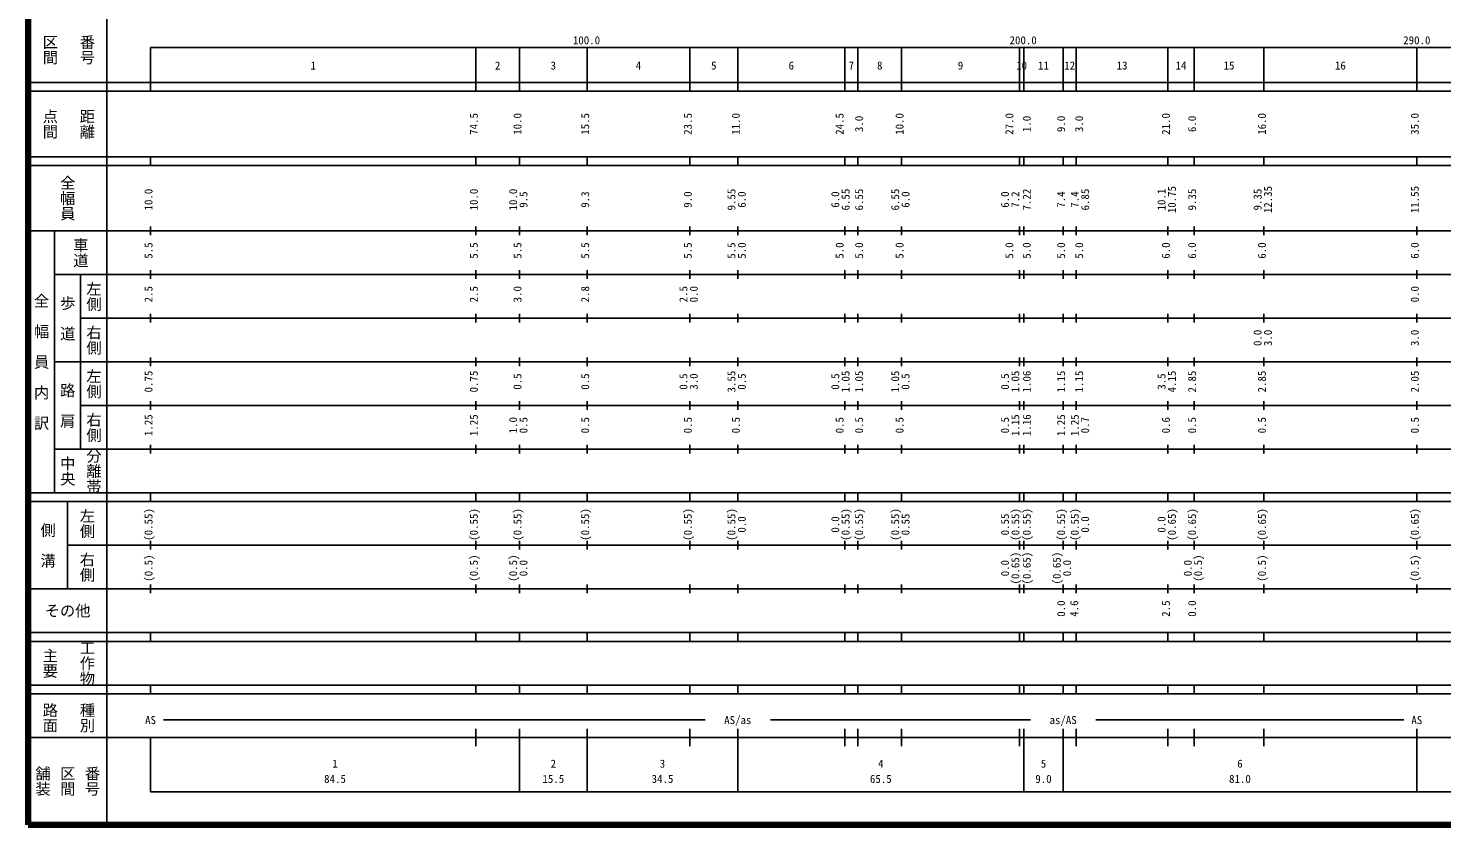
# Model space of a CAD drawing. Units: millimetres on the paper, enlarged 1000 times. Extents: x 40000 to 680000, y 20000 to 380000.
# Drawn here: x 40000 to 363711, y 20000 to 202409 of the extents above; entities that cross this region are included whole.
import ezdxf
from ezdxf.enums import TextEntityAlignment as Align

# ---------------------------------------------------------------- set-up
doc = ezdxf.new("R2010")
doc.units = ezdxf.units.MM
doc.header["$LTSCALE"] = 1000
doc.layers.add('M-TTL', color=2, linetype='Continuous', lineweight=140)
doc.layers.add('M-TTL-BAND', color=7, linetype='Continuous', lineweight=25)
doc.styles.add('@ＭＳ ゴシック', font='')
doc.styles.add('ＭＳ ゴシック', font='')
doc.styles.get('@ＭＳ ゴシック').set_extended_font_data('@MS Gothic')
doc.styles.get('ＭＳ ゴシック').set_extended_font_data('MS Gothic')

msp = doc.modelspace()

# ---------------------------------------------------------------- linework, layer by layer
at = {"layer": 'M-TTL'}
for p, q in [((40000, 380000), (40000, 20000)), ((40000, 20000), (680000, 20000))]:
    msp.add_line(p, q, dxfattribs=at)
at = {"layer": 'M-TTL-BAND'}
for p, q in [((58000, 370000), (58000, 20000)), ((68000, 198000), (579000, 198000)), ((68000, 198000), (68000, 188000)), ((142500, 188000), (142500, 198000)), ((152500, 188000), (152500, 198000)), ((168000, 188000), (168000, 198000)), ((191500, 188000), (191500, 198000)), ((202500, 188000), (202500, 198000)), ((227000, 188000), (227000, 198000)), ((230000, 188000), (230000, 198000)), ((240000, 188000), (240000, 198000)), ((267000, 188000), (267000, 198000)), ((268000, 188000), (268000, 198000)), ((277000, 188000), (277000, 198000)), ((280000, 188000), (280000, 198000)), ((301000, 188000), (301000, 198000)), ((307000, 188000), (307000, 198000)), ((323000, 188000), (323000, 198000)), ((358000, 188000), (358000, 198000)), ((40000, 190000), (579000, 190000)), ((40000, 188000), (579000, 188000)), ((40000, 173000), (579000, 173000)), ((68000, 171000), (68000, 173000)), ((142500, 171000), (142500, 173000)), ((152500, 171000), (152500, 173000)), ((168000, 171000), (168000, 173000)), ((191500, 171000), (191500, 173000)), ((202500, 171000), (202500, 173000)), ((227000, 171000), (227000, 173000)), ((230000, 171000), (230000, 173000)), ((240000, 171000), (240000, 173000)), ((267000, 171000), (267000, 173000)), ((268000, 171000), (268000, 173000)), ((277000, 171000), (277000, 173000)), ((280000, 171000), (280000, 173000)), ((301000, 171000), (301000, 173000)), ((307000, 171000), (307000, 173000)), ((323000, 171000), (323000, 173000)), ((358000, 171000), (358000, 173000)), ((40000, 171000), (579000, 171000)), ((40000, 156000), (579000, 156000)), ((46000, 96000), (46000, 156000)), ((68000, 155000), (68000, 157000)), ((142500, 155000), (142500, 157000)), ((152500, 155000), (152500, 157000)), ((168000, 155000), (168000, 157000)), ((191500, 155000), (191500, 157000)), ((202500, 155000), (202500, 157000)), ((227000, 155000), (227000, 157000)), ((230000, 155000), (230000, 157000)), ((240000, 155000), (240000, 157000)), ((267000, 155000), (267000, 157000)), ((268000, 155000), (268000, 157000)), ((277000, 155000), (277000, 157000)), ((280000, 155000), (280000, 157000)), ((301000, 155000), (301000, 157000)), ((307000, 155000), (307000, 157000)), ((323000, 155000), (323000, 157000)), ((358000, 155000), (358000, 157000)), ((46000, 146000), (579000, 146000)), ((52000, 146000), (52000, 106000)), ((68000, 145000), (68000, 147000)), ((142500, 145000), (142500, 147000)), ((152500, 145000), (152500, 147000)), ((168000, 145000), (168000, 147000)), ((191500, 145000), (191500, 147000)), ((202500, 145000), (202500, 147000)), ((227000, 145000), (227000, 147000)), ((230000, 145000), (230000, 147000)), ((240000, 145000), (240000, 147000)), ((267000, 145000), (267000, 147000)), ((268000, 145000), (268000, 147000)), ((277000, 145000), (277000, 147000)), ((280000, 145000), (280000, 147000)), ((301000, 145000), (301000, 147000)), ((307000, 145000), (307000, 147000)), ((323000, 145000), (323000, 147000)), ((358000, 145000), (358000, 147000)), ((52000, 136000), (579000, 136000)), ((68000, 135000), (68000, 137000)), ((142500, 135000), (142500, 137000)), ((152500, 135000), (152500, 137000)), ((168000, 135000), (168000, 137000)), ((191500, 135000), (191500, 137000)), ((202500, 135000), (202500, 137000)), ((227000, 135000), (227000, 137000)), ((230000, 135000), (230000, 137000)), ((240000, 135000), (240000, 137000)), ((267000, 135000), (267000, 137000)), ((268000, 135000), (268000, 137000)), ((277000, 135000), (277000, 137000)), ((280000, 135000), (280000, 137000)), ((301000, 135000), (301000, 137000)), ((307000, 135000), (307000, 137000)), ((323000, 135000), (323000, 137000)), ((358000, 135000), (358000, 137000)), ((68000, 125000), (68000, 127000)), ((142500, 125000), (142500, 127000)), ((152500, 125000), (152500, 127000)), ((168000, 125000), (168000, 127000)), ((191500, 125000), (191500, 127000)), ((202500, 125000), (202500, 127000)), ((227000, 125000), (227000, 127000)), ((230000, 125000), (230000, 127000)), ((240000, 125000), (240000, 127000)), ((267000, 125000), (267000, 127000)), ((268000, 125000), (268000, 127000)), ((277000, 125000), (277000, 127000)), ((280000, 125000), (280000, 127000)), ((301000, 125000), (301000, 127000)), ((307000, 125000), (307000, 127000)), ((323000, 125000), (323000, 127000)), ((358000, 125000), (358000, 127000)), ((46000, 126000), (579000, 126000)), ((68000, 115000), (68000, 117000)), ((142500, 115000), (142500, 117000)), ((152500, 115000), (152500, 117000)), ((168000, 115000), (168000, 117000)), ((191500, 115000), (191500, 117000)), ((202500, 115000), (202500, 117000)), ((227000, 115000), (227000, 117000)), ((230000, 115000), (230000, 117000)), ((240000, 115000), (240000, 117000)), ((267000, 115000), (267000, 117000)), ((268000, 115000), (268000, 117000)), ((277000, 115000), (277000, 117000)), ((280000, 115000), (280000, 117000)), ((301000, 115000), (301000, 117000)), ((307000, 115000), (307000, 117000)), ((323000, 115000), (323000, 117000)), ((358000, 115000), (358000, 117000)), ((52000, 116000), (579000, 116000)), ((68000, 105000), (68000, 107000)), ((142500, 105000), (142500, 107000)), ((152500, 105000), (152500, 107000)), ((168000, 105000), (168000, 107000)), ((191500, 105000), (191500, 107000)), ((202500, 105000), (202500, 107000)), ((227000, 105000), (227000, 107000)), ((230000, 105000), (230000, 107000)), ((240000, 105000), (240000, 107000)), ((267000, 105000), (267000, 107000)), ((268000, 105000), (268000, 107000)), ((277000, 105000), (277000, 107000)), ((280000, 105000), (280000, 107000)), ((301000, 105000), (301000, 107000)), ((307000, 105000), (307000, 107000)), ((323000, 105000), (323000, 107000)), ((358000, 105000), (358000, 107000)), ((46000, 106000), (579000, 106000)), ((40000, 96000), (579000, 96000)), ((40000, 94000), (579000, 94000)), ((49000, 94000), (49000, 74000)), ((68000, 94000), (68000, 96000)), ((142500, 94000), (142500, 96000)), ((152500, 94000), (152500, 96000)), ((168000, 94000), (168000, 96000)), ((191500, 94000), (191500, 96000)), ((202500, 94000), (202500, 96000)), ((227000, 94000), (227000, 96000)), ((230000, 94000), (230000, 96000)), ((240000, 94000), (240000, 96000)), ((267000, 94000), (267000, 96000)), ((268000, 94000), (268000, 96000)), ((277000, 94000), (277000, 96000)), ((280000, 94000), (280000, 96000)), ((301000, 94000), (301000, 96000)), ((307000, 94000), (307000, 96000)), ((323000, 94000), (323000, 96000)), ((358000, 94000), (358000, 96000)), ((68000, 83000), (68000, 85000)), ((142500, 83000), (142500, 85000)), ((152500, 83000), (152500, 85000)), ((168000, 83000), (168000, 85000)), ((191500, 83000), (191500, 85000)), ((202500, 83000), (202500, 85000)), ((227000, 83000), (227000, 85000)), ((230000, 83000), (230000, 85000)), ((240000, 83000), (240000, 85000)), ((267000, 83000), (267000, 85000)), ((268000, 83000), (268000, 85000)), ((277000, 83000), (277000, 85000)), ((280000, 83000), (280000, 85000)), ((301000, 83000), (301000, 85000)), ((307000, 83000), (307000, 85000)), ((323000, 83000), (323000, 85000)), ((358000, 83000), (358000, 85000)), ((49000, 84000), (579000, 84000)), ((68000, 73000), (68000, 75000)), ((142500, 73000), (142500, 75000)), ((152500, 73000), (152500, 75000)), ((168000, 73000), (168000, 75000)), ((191500, 73000), (191500, 75000)), ((202500, 73000), (202500, 75000)), ((227000, 73000), (227000, 75000)), ((230000, 73000), (230000, 75000)), ((240000, 73000), (240000, 75000)), ((267000, 73000), (267000, 75000)), ((268000, 73000), (268000, 75000)), ((277000, 73000), (277000, 75000)), ((280000, 73000), (280000, 75000)), ((301000, 73000), (301000, 75000)), ((307000, 73000), (307000, 75000)), ((323000, 73000), (323000, 75000)), ((358000, 73000), (358000, 75000)), ((40000, 74000), (579000, 74000)), ((40000, 64000), (579000, 64000)), ((40000, 62000), (579000, 62000)), ((68000, 62000), (68000, 64000)), ((142500, 62000), (142500, 64000)), ((152500, 62000), (152500, 64000)), ((168000, 62000), (168000, 64000)), ((191500, 62000), (191500, 64000)), ((202500, 62000), (202500, 64000)), ((227000, 62000), (227000, 64000)), ((230000, 62000), (230000, 64000)), ((240000, 62000), (240000, 64000)), ((267000, 62000), (267000, 64000)), ((268000, 62000), (268000, 64000)), ((277000, 62000), (277000, 64000)), ((280000, 62000), (280000, 64000)), ((301000, 62000), (301000, 64000)), ((307000, 62000), (307000, 64000)), ((323000, 62000), (323000, 64000)), ((358000, 62000), (358000, 64000)), ((40000, 52000), (579000, 52000)), ((68000, 50000), (68000, 52000)), ((142500, 50000), (142500, 52000)), ((152500, 50000), (152500, 52000)), ((168000, 50000), (168000, 52000)), ((191500, 50000), (191500, 52000)), ((202500, 50000), (202500, 52000)), ((227000, 50000), (227000, 52000)), ((230000, 50000), (230000, 52000)), ((240000, 50000), (240000, 52000)), ((267000, 50000), (267000, 52000)), ((268000, 50000), (268000, 52000)), ((277000, 50000), (277000, 52000)), ((280000, 50000), (280000, 52000)), ((301000, 50000), (301000, 52000)), ((307000, 50000), (307000, 52000)), ((323000, 50000), (323000, 52000)), ((358000, 50000), (358000, 52000)), ((40000, 50000), (579000, 50000)), ((71000, 44000), (195000, 44000)), ((210000, 44000), (269500, 44000)), ((284500, 44000), (355000, 44000)), ((40000, 40000), (579000, 40000)), ((68000, 40000), (68000, 27500)), ((142500, 38000), (142500, 42000)), ((152500, 27500), (152500, 42000)), ((168000, 27500), (168000, 42000)), ((191500, 38000), (191500, 42000)), ((202500, 27500), (202500, 42000)), ((227000, 38000), (227000, 42000)), ((230000, 38000), (230000, 42000)), ((240000, 38000), (240000, 42000)), ((267000, 38000), (267000, 42000)), ((268000, 27500), (268000, 42000)), ((277000, 27500), (277000, 42000)), ((280000, 38000), (280000, 42000)), ((301000, 38000), (301000, 42000)), ((307000, 38000), (307000, 42000)), ((323000, 38000), (323000, 42000)), ((358000, 27500), (358000, 42000)), ((68000, 27500), (579000, 27500))]:
    msp.add_line(p, q, dxfattribs=at)

# ---------------------------------------------------------------- texts
at = {"layer": 'M-TTL-BAND', "style": '@ＭＳ ゴシック'}
for s, p in [('番号', (53500, 197500)), ('区間', (45000, 197500)), ('点間', (45000, 180500)), ('距離', (53500, 180500)), ('全幅員', (49000, 163500)), ('車道', (52000, 151000)), ('左側', (55000, 141000)), ('全\u3000幅\u3000員\u3000内\u3000訳', (43000, 126000)), ('歩\u3000道', (49000, 136000)), ('右側', (55000, 131000)), ('左側', (55000, 121000)), ('路\u3000肩', (49000, 116000)), ('右側', (55000, 111000)), ('中央', (49000, 101000)), ('分離帯', (55000, 101000)), ('左側', (53500, 89000)), ('側\u3000溝', (44500, 84000)), ('右側', (53500, 79000)), ('工作物', (53500, 57000)), ('主要', (45000, 57000)), ('路面', (45000, 44500)), ('種別', (53500, 44500)), ('舗装', (43333, 30000)), ('区間', (49000, 30000)), ('番号', (54667, 30000))]:
    msp.add_text(s, height=2566, rotation=270, dxfattribs=at).set_placement(p, align=Align.MIDDLE_CENTER)
at = {"layer": 'M-TTL-BAND', "style": 'ＭＳ ゴシック'}
for s, p in [('100.0', (167844, 198195)), ('200.0', (267844, 198195)), ('290.0', (358000, 198195)), ('1', (105250, 192405)), ('2', (147500, 192405)), ('3', (160250, 192405)), ('4', (179750, 192405)), ('5', (197000, 192405)), ('6', (214750, 192405)), ('7', (228500, 192405)), ('8', (235000, 192405)), ('9', (253500, 192405)), ('10', (267500, 192405)), ('11', (272500, 192405)), ('12', (278500, 192405)), ('13', (290500, 192405)), ('14', (304000, 192405)), ('15', (315000, 192405)), ('16', (340500, 192405)), ('AS', (68000, 42500)), ('AS/as', (202500, 42500)), ('as/AS', (277000, 42500)), ('AS', (358000, 42500)), ('1', (110250, 32523)), ('2', (160250, 32523)), ('3', (185250, 32523)), ('4', (235250, 32523)), ('5', (272500, 32523)), ('6', (317500, 32523)), ('84.5', (110250, 29033)), ('15.5', (160250, 29033)), ('34.5', (185250, 29033)), ('65.5', (235250, 29033)), ('9.0', (272500, 29033)), ('81.0', (317500, 29033))]:
    msp.add_text(s, height=1833, dxfattribs=at).set_placement(p, align=Align.BOTTOM_CENTER)
for s, p in [('74.5', (143500, 180500)), ('10.0', (153500, 180500)), ('15.5', (169000, 180500)), ('23.5', (192500, 180500)), ('11.0', (203500, 180500)), ('24.5', (227276, 180500)), ('3.0', (231735, 180500)), ('10.0', (241000, 180500)), ('27.0', (266146, 180500)), ('1.0', (270130, 180500)), ('9.0', (278000, 180500)), ('3.0', (282130, 180500)), ('21.0', (302000, 180500)), ('6.0', (308000, 180500)), ('16.0', (324000, 180500)), ('35.0', (359000, 180500)), ('10.0', (69000, 163174)), ('10.0', (143500, 163174)), ('10.0', (152500, 163174)), ('9.55', (202500, 163174)), ('6.55', (228646, 163174)), ('6.55', (231735, 163174)), ('6.55', (240000, 163174)), ('7.22', (270130, 163174)), ('6.85', (283500, 163174)), ('10.1', (301000, 163174)), ('10.75', (303370, 163174)), ('9.35', (308000, 163174)), ('9.35', (323000, 163174)), ('12.35', (325370, 163174)), ('11.55', (359000, 163174)), ('9.5', (154870, 163174)), ('9.3', (169000, 163174)), ('9.0', (192500, 163174)), ('6.0', (204870, 163174)), ('6.0', (226276, 163174)), ('6.0', (242370, 163174)), ('6.0', (265146, 163174)), ('7.2', (267516, 163174)), ('7.4', (278000, 163174)), ('7.4', (281130, 163174)), ('5.5', (69000, 151500)), ('5.5', (143500, 151500)), ('5.5', (153500, 151500)), ('5.5', (169000, 151500)), ('5.5', (192500, 151500)), ('5.5', (202500, 151500)), ('5.0', (204870, 151500)), ('5.0', (227276, 151500)), ('5.0', (231735, 151500)), ('5.0', (241000, 151500)), ('5.0', (266146, 151500)), ('5.0', (270130, 151500)), ('5.0', (278000, 151500)), ('5.0', (282130, 151500)), ('6.0', (302000, 151500)), ('6.0', (308000, 151500)), ('6.0', (324000, 151500)), ('6.0', (359000, 151500)), ('2.5', (69000, 141500)), ('2.5', (143500, 141500)), ('3.0', (153500, 141500)), ('2.8', (169000, 141500)), ('2.5', (191500, 141500)), ('0.0', (193870, 141500)), ('0.0', (359000, 141500)), ('0.0', (323000, 131500)), ('3.0', (325370, 131500)), ('3.0', (359000, 131500)), ('0.75', (69000, 121500)), ('0.75', (143500, 121500)), ('0.5', (153500, 121500)), ('0.5', (169000, 121500)), ('0.5', (191500, 121500)), ('3.0', (193870, 121500)), ('3.55', (202500, 121500)), ('0.5', (204870, 121500)), ('0.5', (226276, 121500)), ('1.05', (228646, 121500)), ('1.05', (231735, 121500)), ('1.05', (240000, 121500)), ('0.5', (242370, 121500)), ('0.5', (265146, 121500)), ('1.05', (267516, 121500)), ('1.06', (270130, 121500)), ('1.15', (278000, 121500)), ('1.15', (282130, 121500)), ('3.5', (301000, 121500)), ('4.15', (303370, 121500)), ('2.85', (308000, 121500)), ('2.85', (324000, 121500)), ('2.05', (359000, 121500)), ('1.25', (69000, 111500)), ('1.25', (143500, 111500)), ('1.15', (267516, 111500)), ('1.16', (270130, 111500)), ('1.25', (278000, 111500)), ('1.25', (281130, 111500)), ('1.0', (152500, 111500)), ('0.5', (154870, 111500)), ('0.5', (169000, 111500)), ('0.5', (192500, 111500)), ('0.5', (203500, 111500)), ('0.5', (227276, 111500)), ('0.5', (231735, 111500)), ('0.5', (241000, 111500)), ('0.5', (265146, 111500)), ('0.7', (283500, 111500)), ('0.6', (302000, 111500)), ('0.5', (308000, 111500)), ('0.5', (324000, 111500)), ('0.5', (359000, 111500)), ('(0.55)', (69000, 88764)), ('(0.55)', (143500, 88764)), ('(0.55)', (153500, 88764)), ('(0.55)', (169000, 88764)), ('(0.55)', (192500, 88764)), ('(0.55)', (202500, 88764)), ('(0.55)', (228646, 88764)), ('(0.55)', (231735, 88764)), ('(0.55)', (240000, 88764)), ('0.55', (242370, 88764)), ('0.55', (265146, 88764)), ('(0.55)', (267516, 88764)), ('(0.55)', (270130, 88764)), ('(0.55)', (278000, 88764)), ('(0.55)', (281130, 88764)), ('(0.65)', (303370, 88764)), ('(0.65)', (308000, 88764)), ('(0.65)', (324000, 88764)), ('(0.65)', (359000, 88764)), ('0.0', (204870, 88764)), ('0.0', (226276, 88764)), ('0.0', (283500, 88764)), ('0.0', (301000, 88764)), ('(0.5)', (69000, 78764)), ('(0.5)', (143500, 78764)), ('(0.5)', (152500, 78764)), ('(0.65)', (267516, 78764)), ('(0.65)', (270130, 78764)), ('(0.65)', (277000, 78764)), ('(0.5)', (309370, 78764)), ('(0.5)', (324000, 78764)), ('(0.5)', (359000, 78764)), ('0.0', (154870, 78764)), ('0.0', (265146, 78764)), ('0.0', (279370, 78764)), ('0.0', (307000, 78764)), ('0.0', (278000, 69500)), ('4.6', (281000, 69500)), ('2.5', (302000, 69500)), ('0.0', (308000, 69500))]:
    msp.add_text(s, height=1833, rotation=90, dxfattribs=at).set_placement(p, align=Align.BOTTOM_CENTER)
msp.add_text('その他', height=2566, dxfattribs=at).set_placement((49000, 69000), align=Align.MIDDLE_CENTER)

doc.saveas('drawing.dxf')
